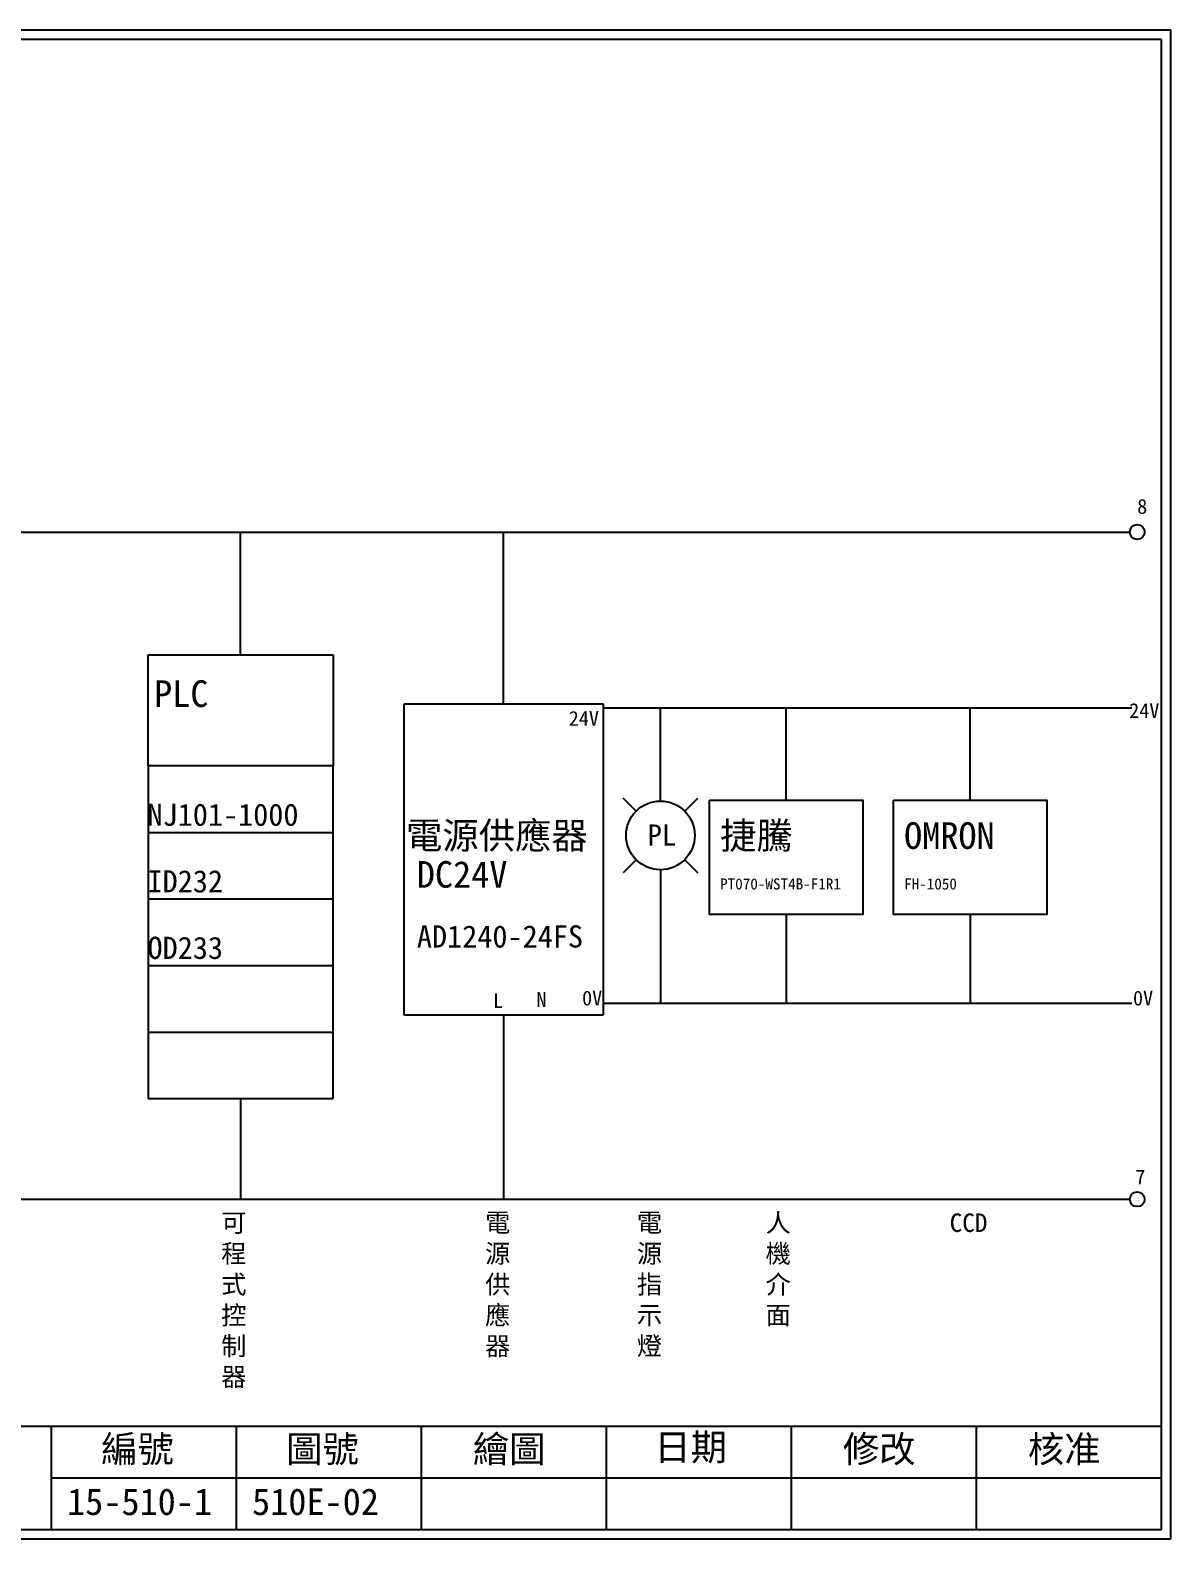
# Model space of a CAD drawing. Extents: x 10 to 297, y 3 to 207.
# Drawn here: x 142.9 to 297, y 3 to 207 of the extents above; entities that cross this region are included whole.
import ezdxf
from ezdxf.enums import TextEntityAlignment as Align

# ---------------------------------------------------------------- set-up
doc = ezdxf.new("R2010")
doc.units = 0
doc.layers.get('0').update_dxf_attribs({"linetype": 'CONTINUOUS'})
doc.layers.add('圖框層', color=7, linetype='CONTINUOUS')
doc.layers.add('標尺寸層', color=3, linetype='CONTINUOUS')
doc.styles.add('CNS', font='romanc.shx', dxfattribs={"bigfont": 'chineset.shx'})
doc.styles.add('STSL', font='kaiu.ttf')

msp = doc.modelspace()

# ---------------------------------------------------------------- linework, layer by layer
for p, q in [((48.79, 139.12), (291.46, 139.12)), ((158.8, 122.51), (183.8, 122.51)), ((158.8, 107.51), (158.8, 122.51)), ((183.8, 122.51), (183.8, 107.51)), ((220.35, 115.86), (193.35, 115.86)), ((193.35, 115.86), (193.35, 73.86)), ((220.35, 73.86), (220.35, 115.86)), ((291.72, 115.32), (220.35, 115.32)), ((228.04, 106.65), (228.04, 115.32)), ((183.8, 107.51), (158.8, 107.51)), ((158.8, 107.51), (158.8, 98.51)), ((183.8, 98.51), (183.8, 107.51)), ((228.04, 102.74), (228.04, 106.65)), ((224.76, 101.38), (222.99, 103.15)), ((231.32, 101.38), (233.09, 103.15)), ((158.8, 98.51), (183.8, 98.51)), ((158.8, 98.51), (158.8, 89.51)), ((183.8, 89.51), (183.8, 98.51)), ((224.76, 94.82), (222.99, 93.05)), ((231.32, 94.82), (233.09, 93.05)), ((228.04, 93.46), (228.04, 89.51)), ((158.8, 89.51), (183.8, 89.51)), ((158.8, 89.51), (158.8, 80.51)), ((183.8, 80.51), (183.8, 89.51)), ((228.04, 89.51), (228.04, 75.38)), ((158.8, 80.51), (183.8, 80.51)), ((158.8, 80.51), (158.8, 71.51)), ((183.8, 71.51), (183.8, 80.51)), ((193.35, 73.86), (220.35, 73.86)), ((291.72, 75.38), (220.35, 75.38)), ((158.8, 71.51), (183.8, 71.51)), ((158.8, 71.51), (158.8, 62.51)), ((183.8, 62.51), (183.8, 71.51)), ((158.8, 62.51), (183.8, 62.51)), ((52.98, 48.91), (291.46, 48.91))]:
    msp.add_line(p, q)
msp.add_circle((228.04, 98.1), 4.64)
at = {"layer": '圖框層', "color": 7}
for p, q in [((297, 206.97), (10, 206.97)), ((297, 3), (297, 206.97)), ((295.75, 205.72), (11.25, 205.72)), ((295.75, 4.25), (295.75, 205.72)), ((11.25, 18.25), (295.75, 18.25)), ((145.75, 4.25), (145.75, 18.25)), ((170.75, 4.25), (170.75, 18.25)), ((195.75, 4.25), (195.75, 18.25)), ((220.75, 4.25), (220.75, 18.25)), ((245.75, 4.25), (245.75, 18.25)), ((270.75, 4.25), (270.75, 18.25)), ((145.75, 11.25), (295.75, 11.25)), ((11.25, 4.25), (295.75, 4.25)), ((10, 3), (297, 3))]:
    msp.add_line(p, q, dxfattribs=at)
at = {"layer": '標尺寸層', "color": 7}
for p, q in [((171.3, 122.51), (171.3, 139.12)), ((206.85, 115.86), (206.85, 139.12)), ((245.02, 102.85), (245.02, 115.32)), ((269.89, 102.85), (269.89, 115.32)), ((245.02, 87.41), (245.02, 75.38)), ((269.89, 87.41), (269.89, 75.38)), ((206.85, 73.86), (206.85, 48.91)), ((171.3, 62.51), (171.3, 48.91))]:
    msp.add_line(p, q, dxfattribs=at)
for points in [[(234.67, 102.85), (255.37, 102.85), (255.37, 87.41), (234.67, 87.41)], [(259.54, 102.85), (280.24, 102.85), (280.24, 87.41), (259.54, 87.41)]]:
    msp.add_lwpolyline(points, close=True, dxfattribs=at)
for centre in [(292.46, 139.12), (292.46, 48.91)]:
    msp.add_circle(centre, 1, dxfattribs=at)

# ---------------------------------------------------------------- texts
at = {"color": 7}
msp.add_text('PL', height=2.856, dxfattribs=at).set_placement((228.24, 98.16), align=Align.MIDDLE_CENTER)
at = {"layer": '圖框層', "color": 4, "style": 'STSL'}
for s, height, p in [('8', 2, (292.46, 141.58)), ('PLC', 3.6, (159.62, 115.47)), ('24V', 2, (215.65, 112.92)), ('24V', 2, (291.38, 113.98)), ('NJ101-1000', 3, (158.73, 99.4)), ('電源供應器', 3.6, (193.66, 96.28)), ('捷騰', 3.6, (236.1, 96.28)), ('OMRON', 3.6, (260.96, 96.28)), ('DC24V', 3.6, (195.12, 91.03)), ('ID232', 3, (158.73, 90.4)), ('PT070-WST4B-F1R1', 1.5, (236.1, 90.79)), ('FH-1050', 1.5, (260.96, 90.79)), ('AD1240-24FS', 3, (195.13, 82.94)), ('OD233', 3, (158.73, 81.4)), ('L', 2, (205.42, 74.76)), ('N', 2, (211.28, 74.91)), ('0V', 2, (217.45, 75.11)), ('0V', 2, (291.89, 75.11)), ('7', 2, (292.2, 50.91)), ('編號', 3.6, (152.47, 13.34)), ('圖號', 3.6, (177.47, 13.34)), ('繪圖', 3.6, (202.69, 13.34)), ('日期', 3.6, (227.22, 13.59)), ('修改', 3.6, (252.69, 13.34)), ('核准', 3.6, (277.69, 13.34)), ('15-510-1', 3.6, (147.86, 6.22)), ('510E-02', 3.6, (172.86, 6.22))]:
    msp.add_text(s, height=height, dxfattribs=at).set_placement(p)
at = {"layer": '標尺寸層', "color": 7, "char_height": 2.5, "width": 5.4243, "attachment_point": 1, "style": 'CNS'}
for s, insert in [('{\\fDFKai-SB|b0|i0|c136|p65;可程式控制器}', (168.69, 46.99)), ('{\\fDFKai-SB|b0|i0|c136|p65;電源供應器}', (204.35, 46.99)), ('{\\fDFKai-SB|b0|i0|c136|p65;電源指示燈}', (224.85, 46.99)), ('{\\fDFKai-SB|b0|i0|c136|p65;人機介面}', (242.25, 46.99)), ('{\\fDFKai-SB|b0|i0|c136|p65;CCD}', (267.12, 46.99))]:
    msp.add_mtext(s, dxfattribs=dict(at, insert=insert))

doc.saveas('drawing.dxf')
